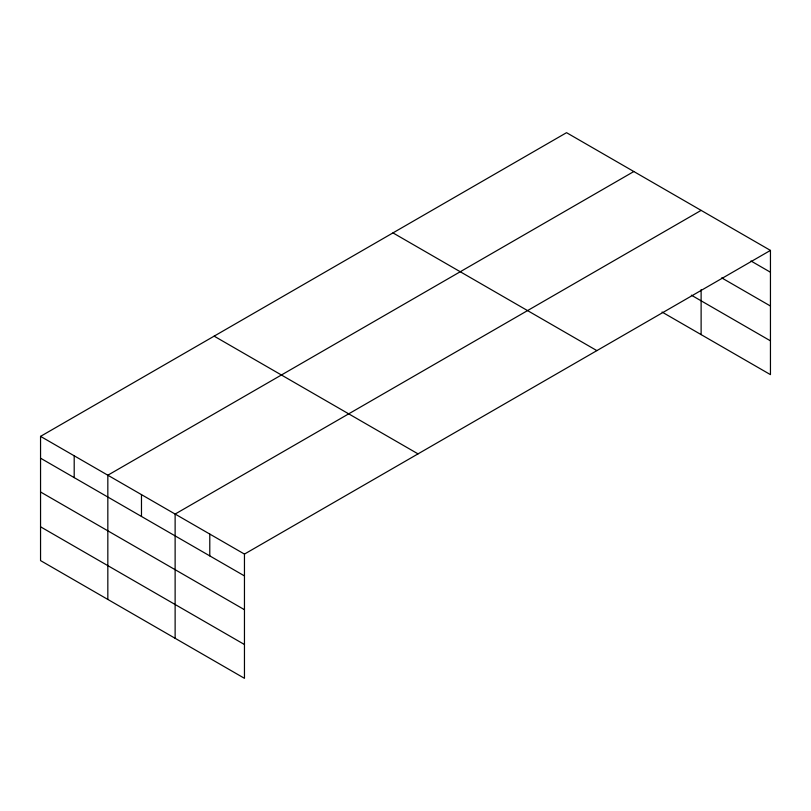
<?xml version="1.0" encoding="UTF-8"?>
<svg xmlns="http://www.w3.org/2000/svg" width="811" height="811" viewBox="0 0 811 811"><rect width="100%" height="100%" fill="white"/><g stroke="black" fill="none" stroke-linecap="round" stroke-linejoin="round"><path stroke-width="1.22" d="M40.55 436.369L244.456 554.085L244.456 678.32L40.55 560.594L40.55 436.369L566.544 132.68L770.45 250.406L770.45 374.631L662.05 312.053M633.837 171.526L107.833 475.216L107.833 599.441M701.12 210.384L175.125 514.062L175.125 638.287M244.456 554.085L770.45 250.406M750.956 260.97L770.45 272.232M721.709 277.879L770.45 306.021M691.357 295.174L770.45 340.843M392.97 232.899L596.866 350.616M214.134 336.149L418.03 453.876M40.55 458.195L244.456 575.911M40.55 491.983L244.456 609.71M40.55 526.805L244.456 644.522M701.12 289.628L701.12 334.608M209.785 534.074L209.785 555.9M141.479 494.639L141.479 516.465M74.196 455.792L74.196 477.618"/></g></svg>
